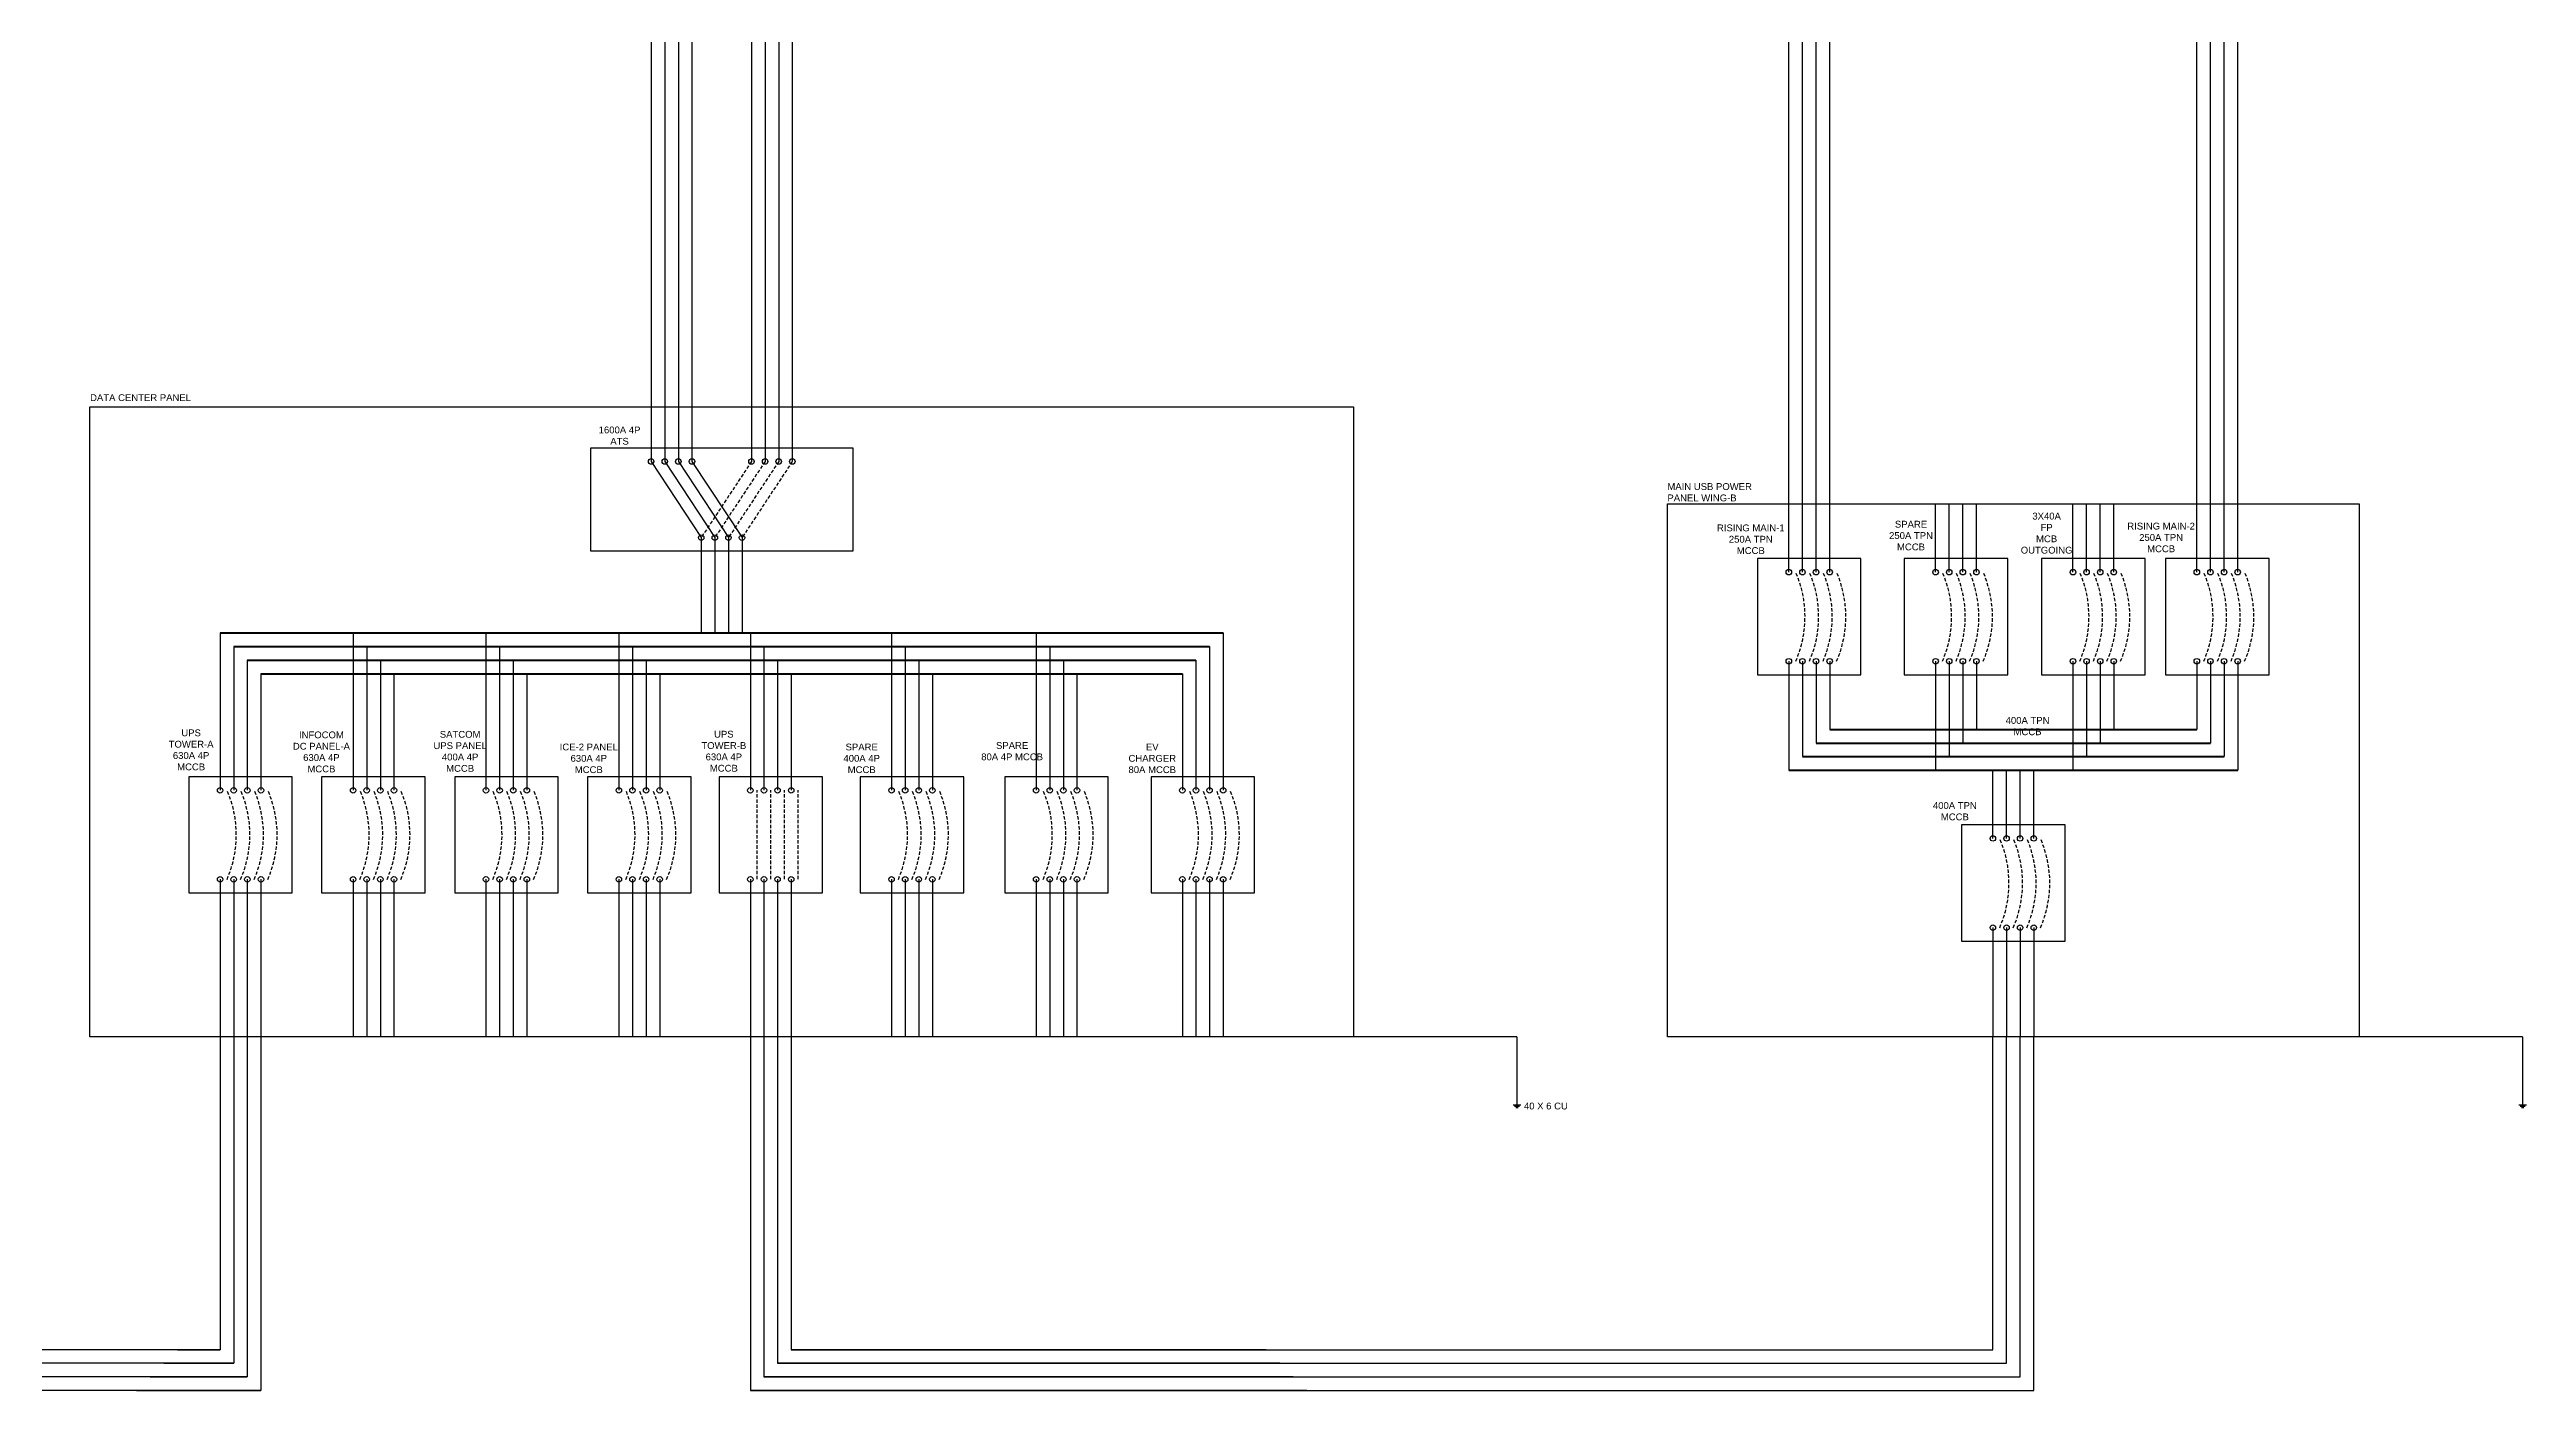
# Model space of a CAD drawing. Header units: inches. Extents: x -137 to 2243, y 16 to 894.
# Drawn here: x 1878.3 to 2060.3, y 185.5 to 284 of the extents above; entities that cross this region are included whole.
import ezdxf

# ---------------------------------------------------------------- set-up
doc = ezdxf.new("R2010")
doc.units = ezdxf.units.IN
doc.header["$MEASUREMENT"] = 0
doc.linetypes.add('DASHED2', pattern=[0.375, 0.25, -0.125])
doc.styles.get("Standard").update_dxf_attribs({"font": 'arial.ttf'})

msp = doc.modelspace()

# ---------------------------------------------------------------- linework, layer by layer
for p, q in [((1932.87, 358.71), (1932.87, 253.73)), ((1930.87, 356.71), (1930.87, 253.73)), ((1931.87, 357.71), (1931.87, 253.73)), ((1929.87, 355.71), (1929.87, 253.73)), ((2006.07, 250.62), (2006.07, 287.76)), ((2007.07, 250.62), (2007.07, 287.76)), ((2008.07, 250.62), (2008.07, 287.76)), ((2009.07, 250.62), (2009.07, 287.76)), ((2036.04, 250.62), (2036.04, 287.76)), ((2037.04, 250.62), (2037.04, 287.76)), ((2038.04, 250.62), (2038.04, 287.76)), ((2039.04, 250.62), (2039.04, 287.76)), ((2006.07, 245.6), (2006.07, 250.62)), ((2007.07, 245.6), (2007.07, 250.62)), ((2008.07, 245.6), (2008.07, 250.62)), ((2009.07, 245.6), (2009.07, 250.62)), ((2016.85, 245.6), (2016.85, 250.62)), ((2017.85, 245.6), (2017.85, 250.62)), ((2018.85, 245.6), (2018.85, 250.62)), ((2019.85, 245.6), (2019.85, 250.62)), ((2026.94, 245.6), (2026.94, 250.62)), ((2027.94, 245.6), (2027.94, 250.62)), ((2028.94, 245.6), (2028.94, 250.62)), ((2029.94, 245.6), (2029.94, 250.62)), ((2036.04, 245.6), (2036.04, 250.62)), ((2037.04, 245.6), (2037.04, 250.62)), ((2038.04, 245.6), (2038.04, 250.62)), ((2039.04, 245.6), (2039.04, 250.62)), ((1926.18, 248.14), (1926.18, 241.14)), ((1927.18, 248.14), (1927.18, 241.14)), ((1928.18, 248.14), (1928.18, 241.14)), ((1929.18, 248.14), (1929.18, 241.14)), ((1890.84, 241.14), (1890.84, 229.58)), ((1900.61, 241.14), (1900.61, 229.58)), ((1910.37, 241.14), (1910.37, 229.58)), ((1920.13, 241.14), (1920.13, 229.58)), ((1929.79, 241.14), (1929.79, 229.58)), ((1940.16, 241.14), (1940.16, 229.58)), ((1950.78, 241.14), (1950.78, 229.58)), ((1964.52, 241.14), (1964.52, 229.58)), ((1891.84, 240.14), (1891.84, 229.58)), ((1892.84, 239.14), (1892.84, 229.58)), ((1901.61, 240.14), (1901.61, 229.58)), ((1902.61, 239.14), (1902.61, 229.58)), ((1911.37, 240.14), (1911.37, 229.58)), ((1912.37, 239.14), (1912.37, 229.58)), ((1921.13, 240.14), (1921.13, 229.58)), ((1922.13, 239.14), (1922.13, 229.58)), ((1930.79, 240.14), (1930.79, 229.58)), ((1931.79, 239.14), (1931.79, 229.58)), ((1941.16, 240.14), (1941.16, 229.58)), ((1942.16, 239.14), (1942.16, 229.58)), ((1951.78, 240.14), (1951.78, 229.58)), ((1952.78, 239.14), (1952.78, 229.58)), ((1962.52, 239.14), (1962.52, 229.58)), ((1963.52, 240.14), (1963.52, 229.58)), ((2006.07, 239.06), (2006.07, 231.05)), ((2007.07, 239.06), (2007.07, 232.05)), ((2008.07, 239.06), (2008.07, 233.05)), ((2009.07, 239.06), (2009.07, 234.05)), ((2016.85, 239.06), (2016.85, 231.05)), ((2017.85, 239.06), (2017.85, 232.05)), ((2018.85, 239.06), (2018.85, 233.05)), ((2019.85, 239.06), (2019.85, 234.05)), ((2026.94, 239.06), (2026.94, 231.05)), ((2027.94, 239.06), (2027.94, 232.05)), ((2028.94, 239.06), (2028.94, 233.05)), ((2029.94, 239.06), (2029.94, 234.05)), ((2036.04, 239.06), (2036.04, 234.05)), ((2037.04, 239.06), (2037.04, 233.05)), ((2038.04, 239.06), (2038.04, 232.05)), ((2039.04, 239.06), (2039.04, 231.05)), ((1893.84, 238.14), (1893.84, 229.58)), ((1903.61, 238.14), (1903.61, 229.58)), ((1913.37, 238.14), (1913.37, 229.58)), ((1923.13, 238.14), (1923.13, 229.58)), ((1932.79, 238.14), (1932.79, 229.58)), ((1943.16, 238.14), (1943.16, 229.58)), ((1953.78, 238.14), (1953.78, 229.58)), ((1961.52, 238.14), (1961.52, 229.58)), ((2021.06, 226.04), (2021.06, 231.05)), ((2022.06, 226.04), (2022.06, 231.05)), ((2023.06, 226.04), (2023.06, 231.05)), ((2024.06, 226.04), (2024.06, 231.05)), ((1890.84, 223.04), (1890.84, 211.48)), ((1891.84, 223.04), (1891.84, 211.48)), ((1892.84, 223.04), (1892.84, 211.48)), ((1893.84, 223.04), (1893.84, 211.48)), ((1900.61, 223.04), (1900.61, 211.48)), ((1901.61, 223.04), (1901.61, 211.48)), ((1902.61, 223.04), (1902.61, 211.48)), ((1903.61, 223.04), (1903.61, 211.48)), ((1910.37, 223.04), (1910.37, 211.48)), ((1911.37, 223.04), (1911.37, 211.48)), ((1912.37, 223.04), (1912.37, 211.48)), ((1913.37, 223.04), (1913.37, 211.48)), ((1920.13, 223.04), (1920.13, 211.48)), ((1921.13, 223.04), (1921.13, 211.48)), ((1922.13, 223.04), (1922.13, 211.48)), ((1923.13, 223.04), (1923.13, 211.48)), ((1929.79, 223.04), (1929.79, 211.48)), ((1930.79, 223.04), (1930.79, 211.48)), ((1931.79, 223.04), (1931.79, 211.48)), ((1932.79, 223.04), (1932.79, 211.48)), ((1940.16, 223.04), (1940.16, 211.48)), ((1941.16, 223.04), (1941.16, 211.48)), ((1942.16, 223.04), (1942.16, 211.48)), ((1943.16, 223.04), (1943.16, 211.48)), ((1950.78, 223.04), (1950.78, 211.48)), ((1951.78, 223.04), (1951.78, 211.48)), ((1952.78, 223.04), (1952.78, 211.48)), ((1953.78, 223.04), (1953.78, 211.48)), ((1961.52, 223.04), (1961.52, 211.48)), ((1962.52, 223.04), (1962.52, 211.48)), ((1963.52, 223.04), (1963.52, 211.48)), ((1964.52, 223.04), (1964.52, 211.48)), ((2021.06, 219.49), (2021.06, 211.48)), ((2022.06, 219.49), (2022.06, 211.48)), ((2023.06, 219.49), (2023.06, 211.48)), ((2024.06, 219.49), (2024.06, 211.48)), ((1890.84, 211.48), (1890.84, 188.49)), ((1891.84, 211.48), (1891.84, 187.49)), ((1892.84, 211.48), (1892.84, 186.49)), ((1893.84, 211.48), (1893.84, 185.49)), ((1929.79, 211.48), (1929.79, 185.49)), ((1930.79, 211.48), (1930.79, 186.49)), ((1931.79, 211.48), (1931.79, 187.49)), ((1932.79, 211.48), (1932.79, 188.49)), ((1986.1, 211.48), (1974.1, 211.48)), ((1986.1, 211.48), (1986.1, 206.48)), ((2021.06, 188.49), (2021.06, 211.48)), ((2022.06, 187.49), (2022.06, 211.48)), ((2023.06, 186.49), (2023.06, 211.48)), ((2024.06, 185.49), (2024.06, 211.48)), ((2059.97, 211.48), (2047.97, 211.48)), ((2059.97, 211.48), (2059.97, 206.48)), ((1985.82, 206.48), (1986.39, 206.48)), ((1985.92, 206.38), (1986.29, 206.38)), ((1986.02, 206.28), (1986.19, 206.28)), ((2059.68, 206.48), (2060.25, 206.48)), ((2059.78, 206.38), (2060.15, 206.38)), ((2059.88, 206.28), (2060.05, 206.28)), ((1891.84, 187.49), (1833.31, 187.49)), ((1890.84, 188.49), (1834.31, 188.49)), ((1886.7, 187.49), (1891.84, 187.49)), ((1887.7, 188.49), (1890.84, 188.49)), ((1931.79, 187.49), (2022.06, 187.49)), ((1968.67, 187.49), (1931.79, 187.49)), ((1932.79, 188.49), (2021.06, 188.49)), ((1967.67, 188.49), (1932.79, 188.49)), ((1892.84, 186.49), (1832.31, 186.49)), ((1885.7, 186.49), (1892.84, 186.49)), ((1930.79, 186.49), (2023.06, 186.49)), ((1969.67, 186.49), (1930.79, 186.49)), ((1893.84, 185.49), (1831.31, 185.49)), ((1884.7, 185.49), (1893.84, 185.49)), ((1929.79, 185.49), (2024.06, 185.49)), ((1970.67, 185.49), (1929.79, 185.49))]:
    msp.add_line(p, q)
at = {"color": 40, "true_color": 0xf8d731}
for p, q in [((1925.5, 327.9), (1925.5, 253.73)), ((1923.5, 325.9), (1923.5, 253.73)), ((1924.5, 326.9), (1924.5, 253.73)), ((1922.5, 324.9), (1922.5, 253.73))]:
    msp.add_line(p, q, dxfattribs=at)
at = {"color": 18, "true_color": 0x000000}
for p, q in [((1922.5, 253.73), (1926.18, 248.14)), ((1923.5, 253.73), (1927.18, 248.14)), ((1924.5, 253.73), (1928.18, 248.14)), ((1925.5, 253.73), (1929.18, 248.14))]:
    msp.add_line(p, q, dxfattribs=at)
at = {"color": 18, "linetype": 'DASHED2', "true_color": 0x000000}
for p, q in [((1929.87, 253.73), (1926.18, 248.14)), ((1930.87, 253.73), (1927.18, 248.14)), ((1931.87, 253.73), (1928.18, 248.14)), ((1932.87, 253.73), (1929.18, 248.14)), ((1930.29, 223.04), (1930.29, 229.58)), ((1931.29, 223.04), (1931.29, 229.58)), ((1932.29, 223.04), (1932.29, 229.58)), ((1933.29, 223.04), (1933.29, 229.58))]:
    msp.add_line(p, q, dxfattribs=at)
at = {"color": 240, "lineweight": 211, "true_color": 0xed1f24}
for p, q in [((1890.84, 241.14), (1964.52, 241.14)), ((2006.07, 231.05), (2039.04, 231.05))]:
    msp.add_line(p, q, dxfattribs=at)
at = {"color": 40, "lineweight": 211, "true_color": 0xf8d731}
for p, q in [((1891.84, 240.14), (1963.52, 240.14)), ((2007.07, 232.05), (2038.04, 232.05))]:
    msp.add_line(p, q, dxfattribs=at)
at = {"color": 152, "lineweight": 211, "true_color": 0x2776bb}
for p, q in [((1892.84, 239.14), (1962.52, 239.14)), ((2008.07, 233.05), (2037.04, 233.05))]:
    msp.add_line(p, q, dxfattribs=at)
at = {"color": 18, "lineweight": 211, "true_color": 0x000000}
for p, q in [((1893.84, 238.14), (1961.52, 238.14)), ((2009.07, 234.05), (2036.04, 234.05))]:
    msp.add_line(p, q, dxfattribs=at)
for points in [[(1881.26, 257.74), (1974.1, 257.74), (1974.1, 211.48), (1881.26, 211.48)], [(1997.15, 250.62), (2047.97, 250.62), (2047.97, 211.48), (1997.15, 211.48)]]:
    msp.add_lwpolyline(points, close=True)
at = {"color": 18, "true_color": 0x000000}
for points in [[(1918.06, 254.73), (1937.31, 254.73), (1937.31, 247.14), (1918.06, 247.14)], [(2003.77, 238.06), (2011.37, 238.06), (2011.37, 246.6), (2003.77, 246.6)], [(2014.55, 238.06), (2022.15, 238.06), (2022.15, 246.6), (2014.55, 246.6)], [(2024.63, 238.06), (2032.24, 238.06), (2032.24, 246.6), (2024.63, 246.6)], [(2033.74, 238.06), (2041.34, 238.06), (2041.34, 246.6), (2033.74, 246.6)], [(1888.54, 222.04), (1896.14, 222.04), (1896.14, 230.58), (1888.54, 230.58)], [(1898.3, 222.04), (1905.91, 222.04), (1905.91, 230.58), (1898.3, 230.58)], [(1908.07, 222.04), (1915.67, 222.04), (1915.67, 230.58), (1908.07, 230.58)], [(1917.83, 222.04), (1925.44, 222.04), (1925.44, 230.58), (1917.83, 230.58)], [(1927.49, 222.04), (1935.09, 222.04), (1935.09, 230.58), (1927.49, 230.58)], [(1937.86, 222.04), (1945.46, 222.04), (1945.46, 230.58), (1937.86, 230.58)], [(1948.48, 222.04), (1956.08, 222.04), (1956.08, 230.58), (1948.48, 230.58)], [(1959.22, 222.04), (1966.83, 222.04), (1966.83, 230.58), (1959.22, 230.58)], [(2018.76, 218.49), (2026.36, 218.49), (2026.36, 227.04), (2018.76, 227.04)]]:
    msp.add_lwpolyline(points, close=True, dxfattribs=at)
for centre in [(1922.5, 253.73), (1923.5, 253.73), (1924.5, 253.73), (1925.5, 253.73), (1929.87, 253.73), (1930.87, 253.73), (1931.87, 253.73), (1932.87, 253.73), (1926.18, 248.14), (1927.18, 248.14), (1928.18, 248.14), (1929.18, 248.14), (2006.07, 245.6), (2007.07, 245.6), (2008.07, 245.6), (2009.07, 245.6), (2016.85, 245.6), (2017.85, 245.6), (2018.85, 245.6), (2019.85, 245.6), (2026.94, 245.6), (2027.94, 245.6), (2028.94, 245.6), (2029.94, 245.6), (2036.04, 245.6), (2037.04, 245.6), (2038.04, 245.6), (2039.04, 245.6), (2006.07, 239.06), (2007.07, 239.06), (2008.07, 239.06), (2009.07, 239.06), (2016.85, 239.06), (2017.85, 239.06), (2018.85, 239.06), (2019.85, 239.06), (2026.94, 239.06), (2027.94, 239.06), (2028.94, 239.06), (2029.94, 239.06), (2036.04, 239.06), (2037.04, 239.06), (2038.04, 239.06), (2039.04, 239.06), (1890.84, 229.58), (1891.84, 229.58), (1892.84, 229.58), (1893.84, 229.58), (1900.61, 229.58), (1901.61, 229.58), (1902.61, 229.58), (1903.61, 229.58), (1910.37, 229.58), (1911.37, 229.58), (1912.37, 229.58), (1913.37, 229.58), (1920.13, 229.58), (1921.13, 229.58), (1922.13, 229.58), (1923.13, 229.58), (1929.79, 229.58), (1930.79, 229.58), (1931.79, 229.58), (1932.79, 229.58), (1940.16, 229.58), (1941.16, 229.58), (1942.16, 229.58), (1943.16, 229.58), (1950.78, 229.58), (1951.78, 229.58), (1952.78, 229.58), (1953.78, 229.58), (1961.52, 229.58), (1962.52, 229.58), (1963.52, 229.58), (1964.52, 229.58), (2021.06, 226.04), (2022.06, 226.04), (2023.06, 226.04), (2024.06, 226.04), (1890.84, 223.04), (1891.84, 223.04), (1892.84, 223.04), (1893.84, 223.04), (1900.61, 223.04), (1901.61, 223.04), (1902.61, 223.04), (1903.61, 223.04), (1910.37, 223.04), (1911.37, 223.04), (1912.37, 223.04), (1913.37, 223.04), (1920.13, 223.04), (1921.13, 223.04), (1922.13, 223.04), (1923.13, 223.04), (1929.79, 223.04), (1930.79, 223.04), (1931.79, 223.04), (1932.79, 223.04), (1940.16, 223.04), (1941.16, 223.04), (1942.16, 223.04), (1943.16, 223.04), (1950.78, 223.04), (1951.78, 223.04), (1952.78, 223.04), (1953.78, 223.04), (1961.52, 223.04), (1962.52, 223.04), (1963.52, 223.04), (1964.52, 223.04), (2021.06, 219.49), (2022.06, 219.49), (2023.06, 219.49), (2024.06, 219.49)]:
    msp.add_circle(centre, 0.201, dxfattribs=at)
at = {"color": 18, "linetype": 'DASHED2', "true_color": 0x000000}
for centre in [(1999.05, 242.33), (2000.05, 242.33), (2001.05, 242.33), (2002.05, 242.33), (2009.82, 242.33), (2010.82, 242.33), (2011.82, 242.33), (2012.82, 242.33), (2019.91, 242.33), (2020.91, 242.33), (2021.91, 242.33), (2022.91, 242.33), (2029.02, 242.33), (2030.02, 242.33), (2031.02, 242.33), (2032.02, 242.33), (1883.82, 226.31), (1884.82, 226.31), (1885.82, 226.31), (1886.82, 226.31), (1893.58, 226.31), (1894.58, 226.31), (1895.58, 226.31), (1896.58, 226.31), (1903.34, 226.31), (1904.34, 226.31), (1905.34, 226.31), (1906.34, 226.31), (1913.11, 226.31), (1914.11, 226.31), (1915.11, 226.31), (1916.11, 226.31), (1933.13, 226.31), (1934.13, 226.31), (1935.13, 226.31), (1936.13, 226.31), (1943.76, 226.31), (1944.76, 226.31), (1945.76, 226.31), (1946.76, 226.31), (1954.5, 226.31), (1955.5, 226.31), (1956.5, 226.31), (1957.5, 226.31), (2014.03, 222.76), (2015.03, 222.76), (2016.03, 222.76), (2017.03, 222.76)]:
    msp.add_arc(centre, 8.21, 336.5048, 23.4952, dxfattribs=at)

# ---------------------------------------------------------------- texts
at = {"char_height": 0.5}
for s, width, heights, insert, attachment_point in [('DATA CENTER PANEL', 8.1373, [2.19], (1881.29, 258.67), 1), ('MAIN USB POWER PANEL WING-B', 8.1373, [2.19], (1997.15, 252.14), 1), ('\\pxql;40 X 6 CU', 17.6751, [3.27], (2004.29, 206.13), 9)]:
    msp.add_mtext_dynamic_manual_height_columns(s, width=width, gutter_width=1, heights=heights, dxfattribs=dict(at, insert=insert, attachment_point=attachment_point))
at = {"color": 18, "true_color": 0x000000, "char_height": 0.5}
for s, width, heights, insert, attachment_point in [('\\pxqc;1600A 4P ATS', 4.2629, [2.19], (1918.05, 256.3), 1), ('\\pxqc;SPARE\\P250A TPN MCCB', 5.0895, [3.04], (2012.5, 247.2), 7), ('\\pxqc;3X40A FP MCB OUTGOING', 2.0896, [6.5], (2023.96, 246.96), 7), ('\\pxqc;RISING MAIN-1\\P250A TPN\\PMCCB', 5.0895, [3.26], (2000.73, 246.93), 7), ('\\pxqc;RISING MAIN-2\\P250A TPN\\PMCCB', 5.0895, [4.17], (2030.87, 247.06), 7), ('\\pxqc;UPS TOWER-A\\P630A 4P MCCB', 4.2629, [3.66], (1886.58, 234.05), 1), ('\\pxqc;INFOCOM DC PANEL-A\\P630A 4P MCCB', 4.2629, [3.66], (1896.15, 233.9), 1), ('\\pxqc;SATCOM UPS PANEL\\P400A 4P MCCB', 4.2629, [3.66], (1906.34, 233.94), 1), ('\\pxqc;ICE-2 PANEL\\P630A 4P MCCB', 4.2629, [4.66], (1915.79, 233.01), 1), ('\\pxqc;UPS TOWER-B\\P630A 4P MCCB', 4.2629, [3.66], (1925.71, 233.95), 1), ('\\pxqc;SPARE\\P400A 4P MCCB', 4.3149, [4.66], (1935.81, 233.01), 1), ('\\pxqc;SPARE\\P80A 4P MCCB', 4.3149, [4.66], (1946.86, 233.12), 1), ('\\pxqc;EV CHARGER\\P80A MCCB', 4.2629, [4.66], (1957.18, 233.01), 1), ('\\pxqc;400A TPN\\PMCCB', 5.0895, [2.19], (2015.72, 227.37), 7)]:
    msp.add_mtext_dynamic_manual_height_columns(s, width=width, gutter_width=1, heights=heights, dxfattribs=dict(at, insert=insert, attachment_point=attachment_point))
at = {"color": 9, "insert": (2021.06, 233.62), "char_height": 0.5, "attachment_point": 7}
msp.add_mtext_dynamic_manual_height_columns('\\pxqc;400A TPN\\PMCCB', width=5.0895, gutter_width=1, heights=[2.19], dxfattribs=at)

doc.saveas('drawing.dxf')
